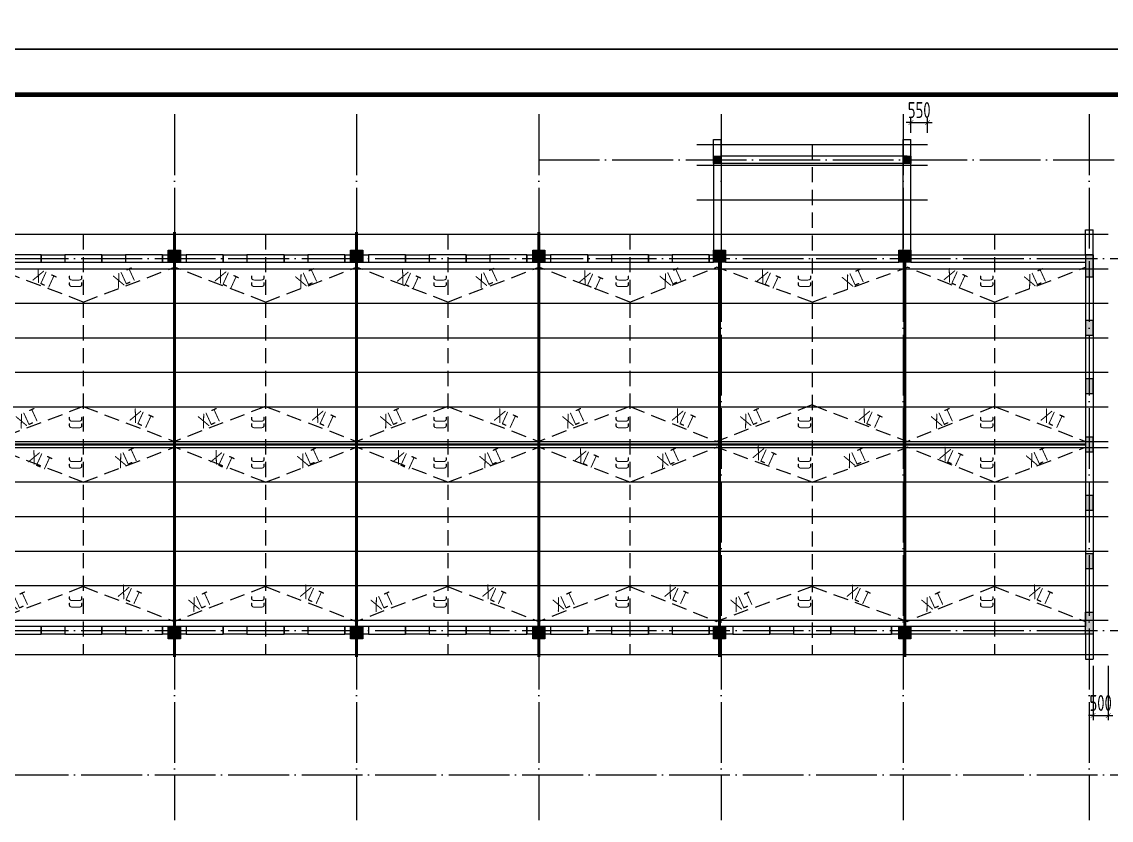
# Model space of a CAD drawing. Extents: x -159214 to 158333, y 7819 to 689505.
# Drawn here: x 101934 to 137806, y 45420 to 71717 of the extents above; entities that cross this region are included whole.
import ezdxf
from ezdxf.enums import TextEntityAlignment as Align

# ---------------------------------------------------------------- set-up
doc = ezdxf.new("R2010")
doc.units = 0
doc.header["$LTSCALE"] = 1000
doc.header["$PDMODE"] = 3
doc.linetypes.add('DASHED', pattern=[0.75, 0.5, -0.25])
doc.linetypes.add('DOTE', pattern=[2.42, 2, -0.2, 0.02, -0.2])
doc.layers.get('0').update_dxf_attribs({"linetype": 'CONTINUOUS'})
doc.layers.get('Defpoints').update_dxf_attribs({"linetype": 'CONTINUOUS'})
for name, color, linetype in [('d-一层结构平面', 4, 'CONTINUOUS'), ('d-檩条布置', 7, 'CONTINUOUS'), ('d-轴线', 7, 'CONTINUOUS'), ('MOUNT', 3, 'CONTINUOUS'), ('PUB_DWGN', 7, 'CONTINUOUS'), ('PUB_TEXT', 7, 'CONTINUOUS'), ('PUB_TITLE', 4, 'CONTINUOUS'), ('系杆编号', 7, 'CONTINUOUS'), ('邓-AXIS', 1, 'DOTE'), ('邓-BEAM_BR', 4, 'DASHED'), ('邓-COLU', 7, 'CONTINUOUS'), ('邓-COLU_HATCH', 8, 'CONTINUOUS'), ('邓-DIM', 3, 'CONTINUOUS'), ('邓-STPM_RBEAM_THICK', 3, 'CONTINUOUS'), ('邓-STPM_SBEAM_THICK', 2, 'CONTINUOUS'), ('邓-STWM_PL_THIN', 2, 'CONTINUOUS'), ('邓-STWM_XLT_TNDSH', 6, 'DASHED'), ('邓-STWM_ZLT_TNDSH', 6, 'DASHED'), ('邓-TEXT', 7, 'CONTINUOUS'), ('邓-WALL_BR', 2, 'CONTINUOUS')]:
    doc.layers.add(name, color=color, linetype=linetype)
doc.styles.add('-GBCBIGGBENOR', font='GBENOR.shx', dxfattribs={"bigfont": 'GBCBIG.shx'})
doc.styles.add('HZTXT', font='romans', dxfattribs={"bigfont": 'hztxt'})
doc.styles.add('title_font', font='GBENOR.shx', dxfattribs={"bigfont": 'GBCBIG.shx'})
doc.styles.add('TSSD_Dimension', font='tssdeng.shx', dxfattribs={"width": 0.7, "bigfont": 'Hztxt.shx'})
doc.styles.add('TSSD_Label', font='tssdeng.shx', dxfattribs={"width": 0.7, "bigfont": 'Hztxt.shx'})
doc.dimstyles.new('TSSD_150_150', dxfattribs={"dimtxt": 525, "dimasz": 150, "dimexe": 150, "dimexo": 375, "dimgap": 150, "dimtad": 1, "dimdec": 0, "dimzin": 0, "dimdsep": 46, "dimtxsty": 'TSSD_Dimension', "dimblk": 'ARCHTICK', "dimblk1": 'ARCHTICK', "dimblk2": 'ARCHTICK', "dimcen": 0, "dimdle": 150, "dimclrt": 7, "dimadec": 0, "dimazin": 0, "dimtfac": 1, "dimtdec": 0, "dimtix": 1, "dimtmove": 2, "dimatfit": 3, "dimfxl": 1, "dimtolj": 1, "dimtzin": 0, "dimarcsym": 0})

# ---------------------------------------------------------------- blocks, each defined once
blk = doc.blocks.new('结构A2+0.5')
at = {"layer": 'PUB_TITLE'}
blk.add_lwpolyline([(0, -63000), (133650, -63000), (133650, 0), (0, 0)], close=True, dxfattribs=at)
at = {"layer": 'PUB_TITLE', "const_width": 150}
blk.add_lwpolyline([(3750, -61500), (132150, -61500), (132150, -1500), (3750, -1500)], close=True, dxfattribs=at)
at = {"layer": 'MOUNT', "color": 4, "style": 'HZTXT'}
blk.add_attdef('00', (130703, -60956), '', height=330, dxfattribs=at)
at = {"layer": 'PUB_DWGN', "style": 'title_font'}
for tag, height, p in [('工程名称1', 900, (127304, -45157)), ('工程名称2', 900, (127304, -46498)), ('图号', 600, (127304, -61007))]:
    blk.add_attdef(tag, text='', height=height, dxfattribs=at).set_placement(p, align=Align.CENTER)
at = {"layer": 'PUB_TEXT', "style": '-GBCBIGGBENOR'}
for tag, height, p in [('图名1', 849, (127304, -51263)), ('图名2', 849, (127373, -52205)), ('日期', 600, (124615, -58935)), ('比例', 600, (129973, -58904))]:
    blk.add_attdef(tag, text='', height=height, dxfattribs=at).set_placement(p, align=Align.CENTER)
blk = doc.blocks.new('办公附属轴线')
at = {"layer": '邓-AXIS'}
for p, q in [((69325, 4750, 0), (69325, -18500, 0)), ((75325, 4750, 0), (75325, -18500, 0)), ((81325, 4750, 0), (81325, -18500, 0)), ((87325, 4750, 0), (87325, -18500, 0)), ((93325, 4750, 0), (93325, -18500, 0)), ((99450, 4750, 0), (99450, -18500, 0)), ((81325, 3250), (100950, 3250)), ((-1500, 0), (100950, 0)), ((-1500, -12250), (100950, -12250)), ((-1500, -17000), (100950, -17000))]:
    blk.add_line(p, q, dxfattribs=at)
blk = doc.blocks.new('檩条')
at = {"layer": '邓-STWM_PL_THIN'}
for p, q in [((83767, 3923), (91367, 3923)), ((83767, 3236), (91367, 3236)), ((83767, 2099), (91367, 2099)), ((-383, 962), (97317, 962)), ((-383, -175), (97317, -175)), ((-383, -1312), (97317, -1312)), ((-383, -2449), (97317, -2449)), ((-383, -3586), (97317, -3586)), ((-383, -4723), (97317, -4723)), ((-383, -5860), (97317, -5860)), ((-383, -6060), (97317, -6060)), ((-383, -7197), (97317, -7197)), ((-383, -8334), (97317, -8334)), ((-383, -9471), (97317, -9471)), ((-383, -10608), (97317, -10608)), ((-383, -11745), (97317, -11745)), ((-383, -12882), (97317, -12882))]:
    blk.add_line(p, q, dxfattribs=at)
at = {"layer": '邓-STWM_XLT_TNDSH'}
for p, q in [((63567, -1272, 0), (60567, -125, 0)), ((63567, -1272, 0), (66567, -125, 0)), ((69567, -1272, 0), (66567, -125, 0)), ((69567, -1272, 0), (72567, -125, 0)), ((75567, -1272, 0), (72567, -125, 0)), ((75567, -1272, 0), (78567, -125, 0)), ((81567, -1272, 0), (78567, -125, 0)), ((81567, -1272, 0), (84418, -125, 0)), ((87567, -1272, 0), (84418, -125, 0)), ((87567, -1272, 0), (90705, -125, 0)), ((93567, -1272, 0), (90705, -125, 0)), ((93567, -1272, 0), (96567, -125, 0)), ((87567, -4660, 0), (84418, -5860, 0)), ((87567, -4660, 0), (90705, -5860, 0)), ((63567, -4713), (60567, -5860, 0)), ((63567, -4713), (66567, -5860, 0)), ((69567, -4713), (66567, -5860, 0)), ((69567, -4713), (72567, -5860, 0)), ((75567, -4713), (72567, -5860, 0)), ((75567, -4713), (78567, -5860, 0)), ((81567, -4713), (78567, -5860, 0)), ((81567, -4713), (84418, -5860, 0)), ((93567, -4713, 0), (90705, -5860, 0)), ((93567, -4713, 0), (96567, -5860, 0)), ((63567, -7202), (60567, -6055, 0)), ((63567, -7202), (66567, -6055, 0)), ((69567, -7202), (66567, -6055, 0)), ((69567, -7202), (72567, -6055, 0)), ((75567, -7202), (72567, -6055, 0)), ((75567, -7202), (78567, -6055, 0)), ((81567, -7202), (78567, -6055, 0)), ((81567, -7202), (84418, -6055, 0)), ((87567, -7202), (84418, -6055, 0)), ((87567, -7202), (90705, -6055, 0)), ((93567, -7202, 0), (90705, -6055, 0)), ((93567, -7202, 0), (96567, -6055, 0)), ((63567, -10643, 0), (60567, -11790, 0)), ((63567, -10643, 0), (66567, -11790, 0)), ((69567, -10643, 0), (66567, -11790, 0)), ((69567, -10643, 0), (72567, -11790, 0)), ((75567, -10643, 0), (72567, -11790, 0)), ((75567, -10643, 0), (78567, -11790, 0)), ((81567, -10643, 0), (78567, -11790, 0)), ((81567, -10643, 0), (84418, -11790, 0)), ((87567, -10643, 0), (84418, -11790, 0)), ((87567, -10643, 0), (90705, -11790, 0)), ((93567, -10643, 0), (90705, -11790, 0)), ((93567, -10643, 0), (96567, -11790, 0))]:
    blk.add_line(p, q, dxfattribs=at)
at = {"layer": '邓-STWM_ZLT_TNDSH'}
for p, q in [((87567, 3923, 0), (87567, -12882, 0)), ((63567, 962, 0), (63567, -12882, 0)), ((69567, 962, 0), (69567, -12882, 0)), ((75567, 962, 0), (75567, -12882, 0)), ((81567, 962, 0), (81567, -12882, 0)), ((93567, 962, 0), (93567, -12882, 0))]:
    blk.add_line(p, q, dxfattribs=at)
at = {"layer": '邓-TEXT', "style": 'TSSD_Label', "width": 0.7}
for s, rotation, p in [('XLT', 335.4444, (61869, -549, 0)), ('XLT', 24.5556, (64702, -822, 0)), ('XLT', 335.4444, (67869, -574, 0)), ('XLT', 24.5556, (70702, -849, 0)), ('XLT', 335.4444, (73869, -585, 0)), ('XLT', 24.5556, (76643, -838, 0)), ('XLT', 335.4444, (79869, -612, 0)), ('XLT', 24.5556, (82702, -829, 0)), ('XLT', 335.4444, (85720, -578, 0)), ('XLT', 24.5556, (88702, -866, 0)), ('XLT', 335.4444, (91869, -538, 0)), ('XLT', 24.5556, (94702, -849, 0)), ('CC', 90, (63540, -810)), ('CC', 90, (69540, -810)), ('CC', 90, (75540, -810, 0)), ('CC', 90, (81540, -810, 0)), ('CC', 90, (87540, -810)), ('CC', 90, (93540, -810, 0)), ('XLT', 24.5556, (61498, -5454, 0)), ('XLT', 335.4444, (65066, -5163, 0)), ('XLT', 24.5556, (67498, -5454, 0)), ('XLT', 335.4444, (71066, -5163, 0)), ('XLT', 24.5556, (73498, -5454, 0)), ('XLT', 335.4444, (77066, -5163, 0)), ('XLT', 24.5556, (79498, -5454, 0)), ('XLT', 335.4444, (82918, -5163, 0)), ('XLT', 24.5556, (85350, -5454, 0)), ('XLT', 335.4444, (89066, -5163, 0)), ('XLT', 24.5556, (91636, -5454, 0)), ('XLT', 335.4444, (95066, -5163, 0)), ('CC', 90, (63540, -5460, 0)), ('CC', 90, (69540, -5460, 0)), ('CC', 90, (75540, -5460, 0)), ('CC', 90, (81540, -5460, 0)), ('CC', 90, (87540, -5460, 0)), ('CC', 90, (93540, -5460, 0)), ('XLT', 24.5556, (64766, -6763, 0)), ('XLT', 24.5556, (70766, -6763, 0)), ('XLT', 24.5556, (76766, -6763, 0)), ('XLT', 335.4444, (79729, -6478, 0)), ('XLT', 24.5556, (82618, -6763, 0)), ('XLT', 335.4444, (85580, -6396, 0)), ('XLT', 24.5556, (88766, -6763, 0)), ('XLT', 335.4444, (91729, -6424, 0)), ('XLT', 24.5556, (94766, -6747, 0)), ('XLT', 335.4444, (61729, -6532, 0)), ('CC', 90, (63540, -6790, 0)), ('XLT', 335.4444, (67729, -6532, 0)), ('CC', 90, (69540, -6790, 0)), ('XLT', 335.4444, (73729, -6532, 0)), ('CC', 90, (75540, -6790, 0)), ('CC', 90, (81540, -6790, 0)), ('CC', 90, (87540, -6790, 0)), ('CC', 90, (93540, -6790, 0)), ('XLT', 335.4444, (64678, -10965, 0)), ('XLT', 335.4444, (70678, -10965, 0)), ('XLT', 335.4444, (76678, -10965, 0)), ('XLT', 335.4444, (82678, -10965, 0)), ('XLT', 335.4444, (88678, -10965, 0)), ('XLT', 335.4444, (94678, -10965, 0)), ('XLT', 24.5556, (61184, -11497, 0)), ('CC', 90, (63540, -11368, 0)), ('XLT', 24.5556, (67184, -11497, 0)), ('CC', 90, (69540, -11368, 0)), ('XLT', 24.5556, (73184, -11497, 0)), ('CC', 90, (75540, -11368, 0)), ('XLT', 24.5556, (79184, -11497, 0)), ('CC', 90, (81540, -11368, 0)), ('XLT', 24.5556, (85036, -11497, 0)), ('CC', 90, (87540, -11368, 0)), ('XLT', 24.5556, (91322, -11497, 0)), ('CC', 90, (93540, -11368, 0))]:
    blk.add_text(s, height=450, rotation=rotation, dxfattribs=at).set_placement(p)
blk = doc.blocks.new('钢梁')
at = {"layer": '邓-STPM_RBEAM_THICK', "const_width": 100, "elevation": 0}
for points in [[(69325, -875), (69325, -14875)], [(75325, -875), (75325, -14875)], [(81325, -875), (81325, -14875)]]:
    blk.add_lwpolyline(points, dxfattribs=at)
at = {"layer": '邓-STPM_RBEAM_THICK', "const_width": 100}
for points in [[(87275, -1646), (87275, -14875)], [(93375, -1641), (93375, -14875)]]:
    blk.add_lwpolyline(points, dxfattribs=at)
at = {"layer": '邓-STPM_SBEAM_THICK', "const_width": 75}
for points in [[(63325, -7872), (69325, -7872)], [(69325, -7872), (75325, -7872)], [(75325, -7872), (81325, -7872)], [(81325, -7872), (87325, -7872)], [(87325, -7872), (93325, -7872)], [(93325, -7872), (99325, -7872)]]:
    blk.add_lwpolyline(points, dxfattribs=at)
blk = doc.blocks.new('Ts_Dk')
at = {"color": 0, "linetype": 'DASHED'}
for p, q in [((0.5, 0.5), (-0.5, 0.5)), ((-0.5, -0.5), (0.5, -0.5))]:
    blk.add_line(p, q, dxfattribs=at)
at = {"color": 0, "linetype": 'ByBlock'}
for p, q in [((-0.5, 0.5), (-0.5, -0.5)), ((0.5, -0.5), (0.5, 0.5))]:
    blk.add_line(p, q, dxfattribs=at)
at = {"color": 0, "linetype": 'ByBlock', "width": 0.7}
blk.add_attdef('DK', text='', height=0.01, dxfattribs=at).set_placement((0, 1.5), align=Align.BOTTOM_CENTER)
blk = doc.blocks.new('蛋种鸡舍一层结构')
at = {"layer": '邓-COLU_HATCH'}
for points in [[(87075, 3375), (87325, 3375), (87325, 3125), (87075, 3125)], [(93325, 3375), (93575, 3375), (93575, 3125), (93325, 3125)], [(69125, 275), (69525, 275), (69525, -125), (69125, -125)], [(75125, 275), (75525, 275), (75525, -125), (75125, -125)], [(81125, 275), (81525, 275), (81525, -125), (81125, -125)], [(87075, 275), (87475, 275), (87475, -125), (87075, -125)], [(93175, 275), (93575, 275), (93575, -125), (93175, -125)], [(99325, -605), (99575, -605), (99575, 125), (99325, 125)], [(99325, -605), (99575, -605), (99575, 125), (99325, 125)], [(99325, -2525), (99575, -2525), (99575, -2045), (99325, -2045)], [(99325, -2525), (99575, -2525), (99575, -2045), (99325, -2045)], [(99325, -4445), (99575, -4445), (99575, -3965), (99325, -3965)], [(99325, -4445), (99575, -4445), (99575, -3965), (99325, -3965)], [(99325, -6365), (99575, -6365), (99575, -5885), (99325, -5885)], [(99325, -6365), (99575, -6365), (99575, -5885), (99325, -5885)], [(99325, -8285), (99575, -8285), (99575, -7805), (99325, -7805)], [(99325, -8285), (99575, -8285), (99575, -7805), (99325, -7805)], [(99325, -10205), (99575, -10205), (99575, -9725), (99325, -9725)], [(99325, -10205), (99575, -10205), (99575, -9725), (99325, -9725)], [(99325, -11645), (99575, -11645), (99575, -12375), (99325, -12375)], [(99325, -11645), (99575, -11645), (99575, -12375), (99325, -12375)], [(69125, -12125), (69525, -12125), (69525, -12525), (69125, -12525)], [(75125, -12125), (75525, -12125), (75525, -12525), (75125, -12525)], [(81125, -12125), (81525, -12125), (81525, -12525), (81125, -12525)], [(87075, -12125), (87475, -12125), (87475, -12525), (87075, -12525)], [(93175, -12125), (93575, -12125), (93575, -12525), (93175, -12525)]]:
    blk.add_hatch(color=256, dxfattribs=at).paths.add_polyline_path(points)
at = {"layer": '邓-COLU'}
for points in [[(87075, 3375), (87325, 3375), (87325, 3125), (87075, 3125)], [(93325, 3375), (93575, 3375), (93575, 3125), (93325, 3125)], [(69125, 275), (69525, 275), (69525, -125), (69125, -125)], [(75125, 275), (75525, 275), (75525, -125), (75125, -125)], [(81125, 275), (81525, 275), (81525, -125), (81125, -125)], [(87075, 275), (87475, 275), (87475, -125), (87075, -125)], [(93175, 275), (93575, 275), (93575, -125), (93175, -125)], [(99325, -605), (99575, -605), (99575, 125), (99325, 125)], [(99325, -2525), (99575, -2525), (99575, -2045), (99325, -2045)], [(99325, -4445), (99575, -4445), (99575, -3965), (99325, -3965)], [(99325, -6365), (99575, -6365), (99575, -5885), (99325, -5885)], [(99325, -8285), (99575, -8285), (99575, -7805), (99325, -7805)], [(99325, -10205), (99575, -10205), (99575, -9725), (99325, -9725)], [(99325, -11645), (99575, -11645), (99575, -12375), (99325, -12375)], [(69125, -12125), (69525, -12125), (69525, -12525), (69125, -12525)], [(75125, -12125), (75525, -12125), (75525, -12525), (75125, -12525)], [(81125, -12125), (81525, -12125), (81525, -12525), (81125, -12525)], [(87075, -12125), (87475, -12125), (87475, -12525), (87075, -12525)], [(93175, -12125), (93575, -12125), (93575, -12525), (93175, -12525)]]:
    blk.add_lwpolyline(points, close=True, dxfattribs=at)
blk = doc.blocks.new('6.8米墙体')
at = {"layer": '系杆编号'}
for p, q in [((87075, 1620), (87075, 2170)), ((87075, 2170), (87325, 2170)), ((87325, 1620), (87325, 2170)), ((93325, 1620), (93325, 2170)), ((93325, 2170), (93575, 2170)), ((93575, 1620), (93575, 2170)), ((87075, 1620), (87325, 1620)), ((93325, 1620), (93575, 1620)), ((99325, -1630, 0), (99325, -810, 0)), ((99325, -810, 0), (99575, -810, 0)), ((99575, -1630, 0), (99575, -810, 0)), ((99325, -14130, 0), (99325, -14950, 0)), ((99575, -14130, 0), (99575, -14950, 0)), ((99325, -14950, 0), (99575, -14950, 0))]:
    blk.add_line(p, q, dxfattribs=at)
at = {"layer": '邓-WALL_BR'}
for p, q in [((93450, 1620), (87324, 1620)), ((93575, -1480), (93575, 1620)), ((87075, 1370), (87075, -1480)), ((93324, 1370), (87325, 1370)), ((87325, 1370), (87325, -1480)), ((93325, -1480), (93325, 1370)), ((64935, -1630), (64935, -1880)), ((64935, -1630), (65715, -1630)), ((65715, -1630), (65715, -1880)), ((66935, -1630), (66935, -1880)), ((66935, -1630), (67715, -1630)), ((67715, -1630), (67715, -1880)), ((68935, -1630), (68935, -1880)), ((68935, -1630), (69715, -1630)), ((69715, -1630), (69715, -1880)), ((70935, -1630), (70935, -1880)), ((70935, -1630), (71715, -1630)), ((71715, -1630), (71715, -1880)), ((72935, -1630), (72935, -1880)), ((72935, -1630), (73715, -1630)), ((73715, -1630), (73715, -1880)), ((74935, -1630), (74935, -1880)), ((74935, -1630), (75715, -1630)), ((75715, -1630), (75715, -1880)), ((76935, -1630), (76935, -1880)), ((76935, -1630), (77715, -1630)), ((77715, -1630), (77715, -1880)), ((78935, -1630), (78935, -1880)), ((78935, -1630), (79715, -1630)), ((79715, -1630), (79715, -1880)), ((80935, -1630), (80935, -1880)), ((80935, -1630), (81715, -1630)), ((81715, -1630), (81715, -1880)), ((82935, -1630), (82935, -1880)), ((82935, -1630), (83715, -1630)), ((83715, -1630), (83715, -1880)), ((84935, -1630), (84935, -1880)), ((84935, -1630), (85715, -1630)), ((85715, -1630), (85715, -1880)), ((86935, -1630), (86935, -1880)), ((86935, -1630), (87075, -1630)), ((87475, -1630), (93175, -1630)), ((93575, -1630), (99575, -1630)), ((99575, -1630), (99575, -14130)), ((64935, -1880), (65715, -1880)), ((66935, -1880), (67715, -1880)), ((68935, -1880), (69715, -1880)), ((70935, -1880), (71715, -1880)), ((72935, -1880), (73715, -1880)), ((74935, -1880), (75715, -1880)), ((76935, -1880), (77715, -1880)), ((78935, -1880), (79715, -1880)), ((80935, -1880), (81715, -1880)), ((82935, -1880), (83715, -1880)), ((84935, -1880), (85715, -1880)), ((86935, -1880), (87075, -1880)), ((87475, -1880), (93175, -1880)), ((93575, -1880), (99325, -1880)), ((99325, -1880), (99325, -13880)), ((64935, -13880), (64935, -14130)), ((65715, -13880), (64935, -13880)), ((65715, -13880), (65715, -14130)), ((66935, -13880), (66935, -14130)), ((67715, -13880), (66935, -13880)), ((67715, -13880), (67715, -14130)), ((68935, -13880), (68935, -14130)), ((69715, -13880), (68935, -13880)), ((69715, -13880), (69715, -14130)), ((70935, -13880), (70935, -14130)), ((71715, -13880), (70935, -13880)), ((71715, -13880), (71715, -14130)), ((72935, -13880), (72935, -14130)), ((73715, -13880), (72935, -13880)), ((73715, -13880), (73715, -14130)), ((74935, -13880), (74935, -14130)), ((75715, -13880), (74935, -13880)), ((75715, -13880), (75715, -14130)), ((76935, -13880), (76935, -14130)), ((77715, -13880), (76935, -13880)), ((77715, -13880), (77715, -14130)), ((78935, -13880), (78935, -14130)), ((79715, -13880), (78935, -13880)), ((79715, -13880), (79715, -14130)), ((80935, -13880), (80935, -14130)), ((81715, -13880), (80935, -13880)), ((81715, -13880), (81715, -14130)), ((82935, -13880), (82935, -14130)), ((83715, -13880), (82935, -13880)), ((83715, -13880), (83715, -14130)), ((84935, -13880), (84935, -14130)), ((85715, -13880), (84935, -13880)), ((85715, -13880), (85715, -14130)), ((86935, -13880), (86935, -14130)), ((87715, -13880), (86935, -13880)), ((87715, -13880), (87715, -14130)), ((88935, -13880), (88935, -14130)), ((89715, -13880), (88935, -13880)), ((89715, -13880), (89715, -14130)), ((90935, -13880), (90935, -14130)), ((91715, -13880), (90935, -13880)), ((91715, -13880), (91715, -14130)), ((99325, -13880), (92935, -13880)), ((92935, -13880), (92935, -14130)), ((65715, -14130), (64935, -14130)), ((67715, -14130), (66935, -14130)), ((69715, -14130), (68935, -14130)), ((71715, -14130), (70935, -14130)), ((73715, -14130), (72935, -14130)), ((75715, -14130), (74935, -14130)), ((77715, -14130), (76935, -14130)), ((79715, -14130), (78935, -14130)), ((81715, -14130), (80935, -14130)), ((83715, -14130), (82935, -14130)), ((85715, -14130), (84935, -14130)), ((87715, -14130), (86935, -14130)), ((89715, -14130), (88935, -14130)), ((91715, -14130), (90935, -14130)), ((99575, -14130), (92935, -14130))]:
    blk.add_line(p, q, dxfattribs=at)
at = {"layer": 'd-一层结构平面'}
blk.add_blockref('蛋种鸡舍一层结构', (0, -1755), dxfattribs=at)
at = {"layer": '邓-BEAM_BR', "xscale": 1220, "yscale": 250, "zscale": 1220}
for p in [(64325, -1755), (66325, -1755), (68325, -1755), (70325, -1755), (72325, -1755), (74325, -1755), (76325, -1755), (78325, -1755), (80325, -1755), (82325, -1755), (84325, -1755), (86325, -1755), (64325, -14005), (66325, -14005), (68325, -14005), (70325, -14005), (72325, -14005), (74325, -14005), (76325, -14005), (78325, -14005), (80325, -14005), (82325, -14005), (84325, -14005), (86325, -14005), (88325, -14005), (90325, -14005), (92325, -14005)]:
    blk.add_blockref('Ts_Dk', p, dxfattribs=at)
blk = doc.blocks.new('_ArchTick')
at = {"color": 0, "linetype": 'ByBlock', "const_width": 0.1}
blk.add_lwpolyline([(-0.53, -0.53), (0.53, 0.53)], dxfattribs=at)
blk = doc.blocks.new('*D383')
at = {"layer": 'Defpoints', "color": 0}
for p in [(137209, 50875), (137709, 50875), (137709, 48868)]:
    blk.add_point(p, dxfattribs=at)
at = {"layer": '邓-DIM', "color": 0, "lineweight": -2}
for p, q in [((137209, 50500), (137209, 48718)), ((137709, 50500), (137709, 48718)), ((137209, 48868), (137059, 48868)), ((137209, 48868), (137709, 48868)), ((137709, 48868), (137859, 48868))]:
    blk.add_line(p, q, dxfattribs=at)
at = {"layer": '邓-DIM', "color": 0, "lineweight": -2, "xscale": 150, "yscale": 150, "zscale": 150}
blk.add_blockref('_ArchTick', (137209, 48868), dxfattribs=at)
at = {"layer": '邓-DIM', "color": 0, "lineweight": -2, "xscale": 150, "yscale": 150, "zscale": 150, "rotation": 180}
blk.add_blockref('_ArchTick', (137709, 48868), dxfattribs=at)
at = {"layer": '邓-DIM', "color": 7, "insert": (137459, 49281), "char_height": 525, "attachment_point": 5, "style": 'TSSD_Dimension'}
blk.add_mtext('\\A1;500', dxfattribs=at)
blk = doc.blocks.new('*D384')
at = {"layer": 'Defpoints', "color": 0}
for p in [(131759, 68396), (131209, 67680), (131759, 67680)]:
    blk.add_point(p, dxfattribs=at)
at = {"layer": '邓-DIM', "color": 0, "lineweight": -2}
for p, q in [((131209, 68055), (131209, 68546)), ((131759, 68055), (131759, 68546)), ((131209, 68396), (131059, 68396)), ((131209, 68396), (131759, 68396)), ((131759, 68396), (131909, 68396))]:
    blk.add_line(p, q, dxfattribs=at)
at = {"layer": '邓-DIM', "color": 0, "lineweight": -2, "xscale": 150, "yscale": 150, "zscale": 150}
blk.add_blockref('_ArchTick', (131209, 68396), dxfattribs=at)
at = {"layer": '邓-DIM', "color": 0, "lineweight": -2, "xscale": 150, "yscale": 150, "zscale": 150, "rotation": 180}
blk.add_blockref('_ArchTick', (131759, 68396), dxfattribs=at)
at = {"layer": '邓-DIM', "color": 7, "insert": (131484, 68809), "char_height": 525, "attachment_point": 5, "style": 'TSSD_Dimension'}
blk.add_mtext('\\A1;550', dxfattribs=at)

msp = doc.modelspace()

# ---------------------------------------------------------------- block references
at = {"layer": 'd-檩条布置'}
msp.add_blockref('檩条', (40392.1, 63757.2, 0), dxfattribs=at)
at = {"layer": 'd-轴线'}
msp.add_blockref('办公附属轴线', (37633.7, 63919.7, 0), dxfattribs=at)
at = {"layer": '邓-COLU_HATCH'}
msp.add_blockref('钢梁', (37633.7, 65669.7, 0), dxfattribs=at)
at = {"layer": '邓-DIM'}
for name, p in [('结构A2+0.5', (24682.6, 133818.8)), ('结构A2+0.5', (24682.6, 70818.8)), ('6.8米墙体', (37633.7, 65674.7, 0))]:
    msp.add_blockref(name, p, dxfattribs=at)

# ---------------------------------------------------------------- dimensions: what is measured, and where the dimension line sits
for base, p1, p2, picture, middle in [((131758.7, 68396.2), (131208.7, 67680.2), (131758.7, 67680.2), '*D384', (131483.7, 68808.7)), ((137708.7, 48868), (137208.7, 50875.2), (137708.7, 50875.2), '*D383', (137458.7, 49280.5))]:
    dim = msp.add_linear_dim(base=base, p1=p1, p2=p2, dimstyle='TSSD_150_150', dxfattribs=at)
    dim.commit()
    dim.dimension.update_dxf_attribs({"geometry": picture, "text_midpoint": middle})

doc.saveas('drawing.dxf')
